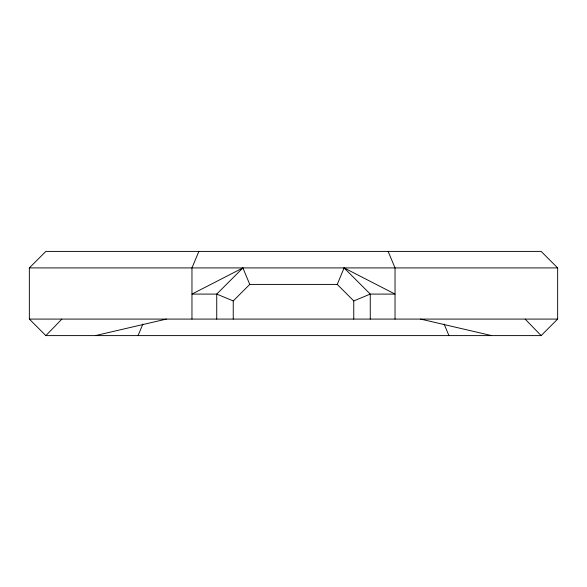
<?xml version="1.0" encoding="UTF-8"?>
<svg xmlns="http://www.w3.org/2000/svg" width="587" height="587" viewBox="0 0 587 587"><rect width="100%" height="100%" fill="white"/><g stroke="black" fill="none" stroke-linecap="round" stroke-linejoin="round"><path stroke-width="0.88" d="M138.077 335.603L142.861 324.039M337.246 284.416L344.085 267.907L395.036 294.094L370.265 294.094L353.756 300.926L337.246 284.416L249.754 284.416L233.237 300.926L233.237 319.086M198.876 251.405L191.964 267.914L191.964 319.086M45.859 335.603L541.141 335.603L557.65 319.086L557.65 267.914L541.141 251.405L45.859 251.405L29.35 267.914L29.35 319.086L45.859 335.603L61.87 319.086M249.754 284.416L242.915 267.907L216.728 294.094L216.728 319.086M242.915 267.907L191.964 294.094L216.728 294.094L233.237 300.926M95.388 335.603L166.378 319.086M29.35 267.914L557.65 267.914M29.35 319.086L557.65 319.086M420.622 319.086L491.613 335.603M344.085 267.907L370.265 294.094L370.265 319.086M525.123 319.086L541.141 335.603M388.124 251.405L395.036 267.914L395.036 319.086M444.139 324.039L448.923 335.603M353.756 300.926L353.756 319.086"/></g></svg>
